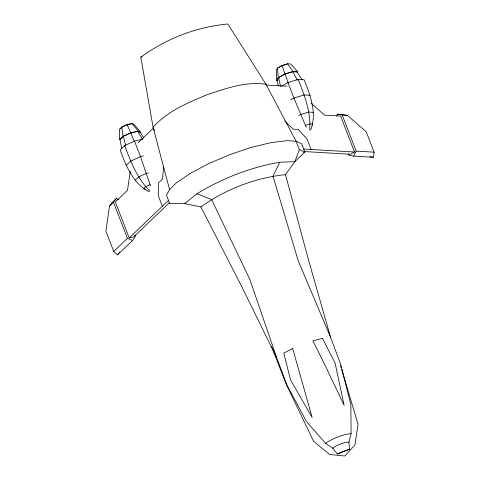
<?xml version="1.0" encoding="UTF-8"?>
<svg xmlns="http://www.w3.org/2000/svg" width="480" height="480" viewBox="0 0 480 480"><rect width="100%" height="100%" fill="white"/><g stroke="black" fill="none" stroke-linecap="round" stroke-linejoin="round"><path stroke-width="0.72" d="M298.2 79.44L304.116 79.782C310.446 95.292 317.166 113.388 310.74 129.9L309.684 129.84C311.154 112.356 304.476 95.424 298.2 79.44L287.928 82.578L281.772 85.998M163.68 166.344L162.558 178.95L158.706 182.694L158.184 195.498L162.336 206.226M348.372 153.768L348.912 155.148L353.688 156.126L373.404 157.272L374.118 152.172L366.246 131.814L347.55 115.464L343.338 114.522L337.47 114.18L336.546 116.058M118.902 199.56L116.34 198.504L111.87 202.788L109.494 206.238L105.882 231.09L113.754 251.454L117.54 254.838L132.558 240.45L135.372 236.58L134.838 235.2M130.278 171.156L127.5 190.302L115.314 201.978L129.222 237.948L133.59 236.976L169.686 202.398M184.662 203.64L196.956 193.788L211.572 199.512L249.774 279.234L276.75 357.816L286.866 384.87L306.378 421.434L325.59 443.376L332.862 448.284L337.356 454.008L349.458 449.394L348.936 442.158L351.102 433.65L350.832 404.49L340.686 364.356L330.57 337.302L298.218 260.766L272.988 176.1L279.762 162.222L294.846 161.64L304.866 152.046L301.644 143.712L296.154 141.318L287.238 140.646L270.738 142.686L250.914 147.516L229.608 154.704L208.818 163.566L190.464 173.28L176.268 182.946L169.56 189.57L166.494 195.228L169.716 203.562L184.662 203.64L200.862 206.904C225.648 189.288 255.198 177.732 285.492 174.648L294.846 161.64L299.376 149.652L296.154 141.318L265.938 84.21L227.856 24C196.65 26.778 166.086 38.748 140.808 57.18L153.084 127.224L169.56 189.57M353.688 156.126L356.16 151.128L342.252 115.152L337.47 114.18M297.12 72.906L297.72 71.766L290.736 63.954L287.586 63.768L282.114 65.442L277.53 67.986L276.51 69.918L276.672 80.592L278.004 80.67M276.672 80.592L278.178 77.736L277.53 67.986M302.118 79.854L297.156 72L292.746 71.742L285.09 74.082L278.664 77.652L277.242 80.358L278.256 86.046M312.18 125.172L312.756 124.074L310.074 123.918L305.418 125.346L293.922 98.076L287.928 82.578M109.494 206.238L113.532 202.374L116.34 198.504M117.54 254.838L119.844 251.976M121.788 127.002L119.388 129.3L119.478 139.74L123.024 136.344L130.788 132.768L138.216 131.118L140.964 132.36L133.902 124.314L132.048 123.474L127.032 124.59L121.788 127.002L123.024 136.344M120.21 129.018L122.334 126.984L126.99 124.842L131.436 123.852M143.844 138.078L140.382 132.558L137.79 131.388L130.758 132.948L123.414 136.326L120.054 139.542L121.668 148.674M124.65 145.626L120.144 149.946C125.904 165.708 133.122 183.606 148.944 191.61L149.748 190.836C137.178 178.632 130.776 161.682 124.65 145.626L134.502 141.096L142.482 139.326M138.102 142.746L153.66 127.836M126.138 165.438L130.644 161.124L140.496 156.594L143.394 155.946M135.162 180.312L138.714 176.91L146.478 173.34L148.5 172.89M113.754 251.454L127.44 238.344L132.558 240.45M129.222 237.948L168.672 200.154M196.956 193.788C222.282 178.248 250.47 167.346 279.762 162.222M278.22 67.866L282.288 65.61L287.136 64.128M278.178 77.736L284.97 73.968L293.064 71.49L297.72 71.766M290.844 99.78L293.922 98.076L304.194 94.932L310.104 95.28M298.806 115.566L300.654 114.534L308.748 112.062L313.41 112.332M311.106 103.296L324.63 115.128L340.626 116.058L354.534 152.028L350.538 154.248L304.872 151.584M134.502 141.096L140.496 156.594L150.048 184.602L145.584 186.654L143.538 188.616L145.116 189.33M140.808 57.18L142.14 56.67M303.468 152.58L304.866 152.046L299.376 149.652M266.1 85.032L286.776 86.244M342.252 115.152L347.55 115.464M356.16 151.128L374.118 152.172M303.738 149.064L354.534 152.028M369.774 156.678L373.404 157.272M284.658 120.906L293.124 129.144L298.218 129.48L306.924 138.768L311.076 149.496M132.048 123.474L138.216 131.118M287.586 63.768L293.064 71.49M137.79 131.388L142.326 139.116M292.746 71.742L297.3 80.16M200.862 206.904L240.978 285.066L276.75 357.816M305.418 125.346L306.33 127.242M127.032 124.59L130.788 132.768M130.758 132.948L134.418 141.6M266.478 85.602L265.938 84.21C245.466 81.306 225.384 88.548 206.292 95.046C187.188 103.038 167.16 111.444 153.084 127.224L154.428 130.704M271.584 346.494L286.068 383.952L313.626 441.318L329.784 454.518L344.808 456L354.966 444.918L358.08 424.374L341.604 369.168M113.532 202.374L127.44 238.344M285.09 74.082L288.27 82.92M282.114 65.442L284.97 73.968M340.53 365.586L341.172 367.734M330.57 337.302L308.358 259.38L285.492 174.648M150.048 184.602L150.414 185.958M123.414 136.326L125.754 145.584M278.664 77.652L280.536 86.394M332.862 448.284A9.78 2.46 -21.1 0 1 340.53 443.982A9.78 2.46 -21.1 0 1 348.936 442.158M325.59 443.376A17.598 4.422 -21.1 0 1 351.102 433.65M337.356 454.008A16.008 4.026 -21.1 0 1 349.458 449.394M292.668 348.504L283.77 353.154L290.592 379.98L312.18 417.588L292.668 348.504M322.47 338.406L312.894 340.794L324.714 364.524L344.142 405.402L335.082 363.024L322.47 338.406"/></g></svg>
